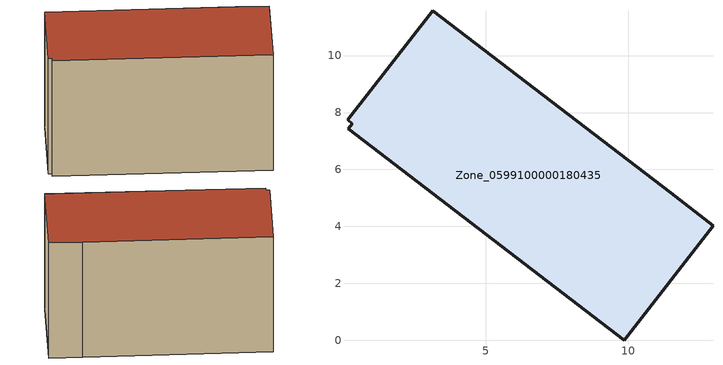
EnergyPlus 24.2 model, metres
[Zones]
Zone_0599100000180435
 floor ground (C_G): 9.86,0 0.17,7.43 0.31,7.61 0.14,7.75 3.14,11.57 11.51,5.18 12.98,4.03 z3.96
 wall outside (C_F): 9.86,0 12.98,4.03 11.51,5.18 3.14,11.57 0.14,7.75 0.31,7.61 0.17,7.43 9.86,0 z3.96:11.46
 roof outside (C_R): 0.17,7.43 9.86,0 12.98,4.03 11.51,5.18 3.14,11.57 0.14,7.75 0.31,7.61 z11.46
[BUILDING]
Pand.0599100000180435: North Axis=0; Terrain=City; Loads Convergence Tolerance Value=0.04; Temperature Convergence Tolerance Value=0.4; Solar Distribution=FullExterior; Maximum Number of Warmup Days=25; Minimum Number of Warmup Days=1
[Site:Location]
Rotterdam.The.Hague.AP_ZH_NLD Design_Conditions: Latitude=51.96; Longitude=4.45; Time Zone=1; Elevation=-4.5
[SITE:GROUNDTEMPERATURE:BUILDINGSURFACE]
18, 18, 18, 18, 18, 18, 18, 18, 18, 18, 18, 18
[MATERIAL] Thermal Absorptance=0.9; Solar Absorptance=0.7; Visible Absorptance=0.7
Name | Roughness | Thickness | Conductivity | Density | Specific Heat
G.TI.1975-1991 | MediumSmooth | 0.15 | 0.288461 | 540 | 1210
F.TI.1975-1991 | Rough | 0.3 | 0.230769 | 1920 | 840
R.TI.1975-1991 | MediumRough | 0.2 | 0.153846 | 1500 | 1000
[CONSTRUCTION]
C_G: G.TI.1975-1991
C_F: F.TI.1975-1991
C_R: R.TI.1975-1991
[ZONE]
Zone_0599100000180435: Type=1; Multiplier=1; Ceiling Height=Autocalculate; Volume=Autocalculate; Floor Area=autocalculate; Part of Total Floor Area=Yes
[ZONEINFILTRATION:DESIGNFLOWRATE]
Infil_Zone_0599100000180435: Zone or ZoneList or Space or SpaceList=Zone_0599100000180435; Schedule=AlwaysOn; Design Flow Rate Calculation Method=Flow/Area; Flow Rate per Floor Area=0.003; Constant Term Coefficient=1; Temperature Term Coefficient=0; Velocity Term Coefficient=0; Velocity Squared Term Coefficient=0
[HVACTEMPLATE:ZONE:IDEALLOADSAIRSYSTEM]
Zone_0599100000180435: Maximum Heating Supply Air Temperature=50; Minimum Cooling Supply Air Temperature=13; Maximum Heating Supply Air Humidity Ratio=0.0156; Minimum Cooling Supply Air Humidity Ratio=0.0077; Heating Limit=NoLimit; Cooling Limit=NoLimit; Dehumidification Control Type=ConstantSensibleHeatRatio; Cooling Sensible Heat Ratio=0.7; Dehumidification Setpoint=60; Humidification Control Type=None; Humidification Setpoint=30; Outdoor Air Method=None; Outdoor Air Flow Rate per Person=0.00944; Outdoor Air Flow Rate per Zone Floor Area=0; Outdoor Air Flow Rate per Zone=0; Demand Controlled Ventilation Type=None; Outdoor Air Economizer Type=NoEconomizer; Heat Recovery Type=None; Sensible Heat Recovery Effectiveness=0.7; Latent Heat Recovery Effectiveness=0.65
[ZONECONTROL:THERMOSTAT]
ThermostatControl_Zone_0599100000180435: Zone or ZoneList=Zone_0599100000180435; Control Type Schedule=DualSetpointControlType; Control 1=Thermostat_Zone_0599100000180435; Temperature Difference Between Cutout And Setpoint=0
[THERMOSTATSETPOINT:DUALSETPOINT]
Thermostat_Zone_0599100000180435: Heating Setpoint Temperature Schedule=HeatingSetpoint_Zone_0599100000180435; Cooling Setpoint Temperature Schedule=CoolingSetpoint_Zone_0599100000180435
[SCHEDULE:COMPACT]
HeatingSetpoint_Zone_0599100000180435: Through: 12/31, For: AllDays, Until: 24:00, 21
CoolingSetpoint_Zone_0599100000180435: Through: 12/31, For: AllDays, Until: 24:00, 24
DualSetpointControlType: Through: 12/31, For: AllDays, Until: 24:00, 4
AlwaysOn: Through: 12/31, For: AllDays, Until: 24:00, 1
